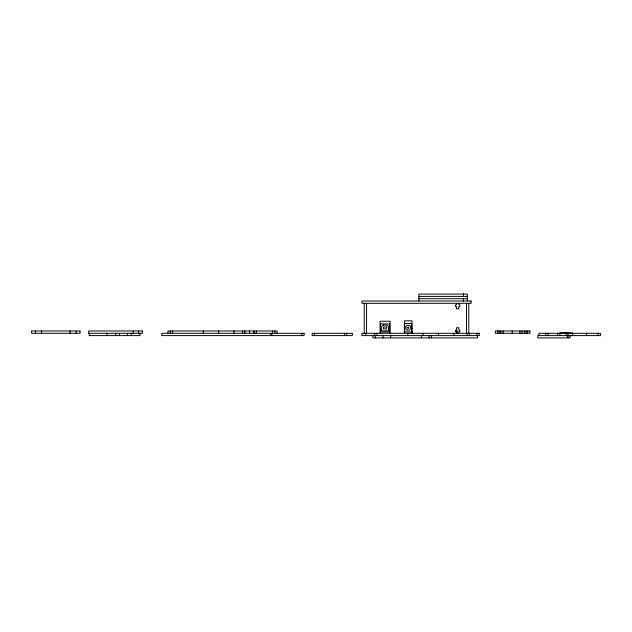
<?xml version="1.0" encoding="UTF-8"?>
<svg xmlns="http://www.w3.org/2000/svg" width="632" height="632" viewBox="0 0 632 632"><rect width="100%" height="100%" fill="white"/><g stroke="black" fill="none" stroke-linecap="round" stroke-linejoin="round"><path stroke-width="0.95" d="M418.905 296.4L467.332 296.4M418.905 298.707L467.332 298.707M411.282 328.529L412.356 328.529M455.609 330.986L457.339 330.986L457.339 333.293M412.506 331.99L404.749 331.99L404.749 323.537L411.661 323.537L411.661 331.99M566.643 333.538L568.524 333.538M570.396 335.442L572.703 335.639M566.643 335.845L570.396 335.639M598.172 333.293L598.172 335.6M586.638 333.293L586.638 335.6M572.703 333.341L570.396 332.756L561.019 332.756L558.712 333.333M572.647 333.293L572.647 335.6M570.111 335.6L570.111 337.907L537.824 337.907L537.824 335.6L600.4 335.6L600.4 333.293L568.113 333.293L568.113 335.6M567.884 335.6L567.884 337.907M566.73 335.6L566.73 333.293L538.899 333.293L538.899 335.6M559.81 333.293L559.81 335.6M557.503 333.293L557.503 335.6M548.126 333.293L548.126 335.6M545.819 333.293L545.819 335.6M527.617 330.986L527.617 333.293M526.077 330.986L526.077 333.293M524.386 330.986L524.386 333.293M522.079 330.986L522.079 333.293M519.931 330.986L519.931 333.293M512.244 330.986L512.244 333.293M503.175 330.986L503.175 333.293M500.868 330.986L500.868 333.293M499.177 330.986L499.177 333.293M497.637 330.986L497.637 333.293M477.5 335.6L477.46 337.907L372.959 337.907L372.959 335.6M477.01 333.293L477.01 335.6M469.323 333.293L469.323 335.6M468.794 303.313L468.794 333.293M467.332 301.014L467.332 294.093L418.905 294.093L418.905 301.014M467.016 333.293L467.016 335.6M466.487 303.313L466.487 333.293M463.493 294.093L463.493 296.4M463.493 298.707L463.493 301.014M463.414 294.093L463.414 296.4M463.414 298.707L463.414 301.014M458.8 303.313L458.8 304.853L459.804 304.853L459.804 306.544L458.8 306.544L458.8 308.851L456.494 308.851L456.494 306.544L455.498 306.544L455.498 304.853L456.494 304.853L456.494 303.313M458.8 333.293L458.8 331.76L459.804 331.76L459.804 330.07L458.8 330.07L458.8 327.763L456.494 327.763L456.494 330.07L455.498 330.07L455.498 331.76L456.494 331.76L456.494 333.293M453.942 333.293L453.942 335.6M438.569 333.293L438.569 335.6M431.332 335.6L431.332 337.907M429.073 335.6L429.073 337.907M423.195 333.293L423.195 335.6M421.386 335.6L421.386 337.907M412.048 333.293L412.048 320.843L404.362 320.843L404.362 333.293M407.822 333.293L407.822 335.6M390.639 335.6L390.639 337.907M390.062 333.293L390.062 321.23L380.069 321.23L380.069 333.293M382.953 335.6L382.953 337.907M377.075 333.293L377.075 335.6M375.266 335.6L375.266 337.907M374.768 333.293L374.768 335.6M366.552 303.313L366.552 333.293M365.77 333.293L365.77 335.6M364.245 303.313L364.245 333.293M346.755 333.293L346.755 335.6M344.448 333.293L344.448 335.6M314.467 333.293L314.467 335.6M301.78 333.293L301.78 335.6M277.116 333.293L277.116 330.986L167.962 330.986L167.962 333.293M274.817 330.986L274.817 333.293M272.51 330.986L272.51 333.293M271.8 333.293L271.8 335.6M270.883 333.293L270.883 335.6M256.442 330.986L256.442 333.222L254.135 333.222L254.135 330.986L254.214 333.293M249.443 330.986L249.443 333.293M244.758 330.986L244.758 333.222L242.451 333.222L242.451 330.986M244.679 330.986L244.679 333.293M234.069 330.986L234.069 333.293M218.696 330.986L218.696 333.293M203.322 330.986L203.322 333.293M172.576 330.986L172.576 333.293M170.269 330.986L170.269 333.293M139.996 333.293L139.996 335.6L89.199 335.6L89.199 333.293M133.186 330.986L133.186 333.293M131.156 333.293L131.156 335.6M127.482 333.293L127.482 335.6M119.456 333.293L119.456 335.6M115.782 333.293L115.782 335.6M106.942 333.293L106.942 335.6M76.188 330.986L76.188 333.293M70.034 330.986L70.034 333.293M41.593 330.986L41.593 333.293M35.447 330.986L35.447 333.293M410.958 325.219A3.571 3.571 0 0 1 411.661 326.61M407.466 327.566C408.406 330.497 409.749 325.488 407.466 327.566M383.142 325.069L381.61 326.61L381.61 330.836L388.53 330.836L388.53 326.61L386.989 325.069L383.142 325.069M563.483 333.222L568.018 333.238L563.483 333.222M471.101 301.014L361.938 301.014L361.938 303.313L471.101 303.313L471.101 301.014M389.675 323.916L380.456 323.916L380.456 331.99L389.675 331.99L389.675 323.916M386.602 326.989L383.529 326.989L383.529 328.917L386.602 328.917L386.602 326.989M80.027 330.986L31.6 330.986L31.6 333.293L80.027 333.293L80.027 330.986M142.319 330.986L88.678 330.986L88.678 333.293L142.319 333.293L142.319 330.986M529.924 330.986L495.33 330.986L495.33 333.293L529.924 333.293L529.924 330.986M304.087 333.293L161.729 333.293L161.729 335.6L304.087 335.6L304.087 333.293M352.316 333.293L312.161 333.293L312.161 335.6L352.316 335.6L352.316 333.293M479.317 333.293L361.938 333.293L361.938 335.6L479.317 335.6L479.317 333.293M138.479 333.293L138.479 330.986L138.4 333.293M406.953 329.928A2.496 2.496 0 0 0 410.705 327.763A2.496 2.496 0 0 0 406.953 325.599A2.496 2.496 0 0 0 406.953 329.928"/></g></svg>
